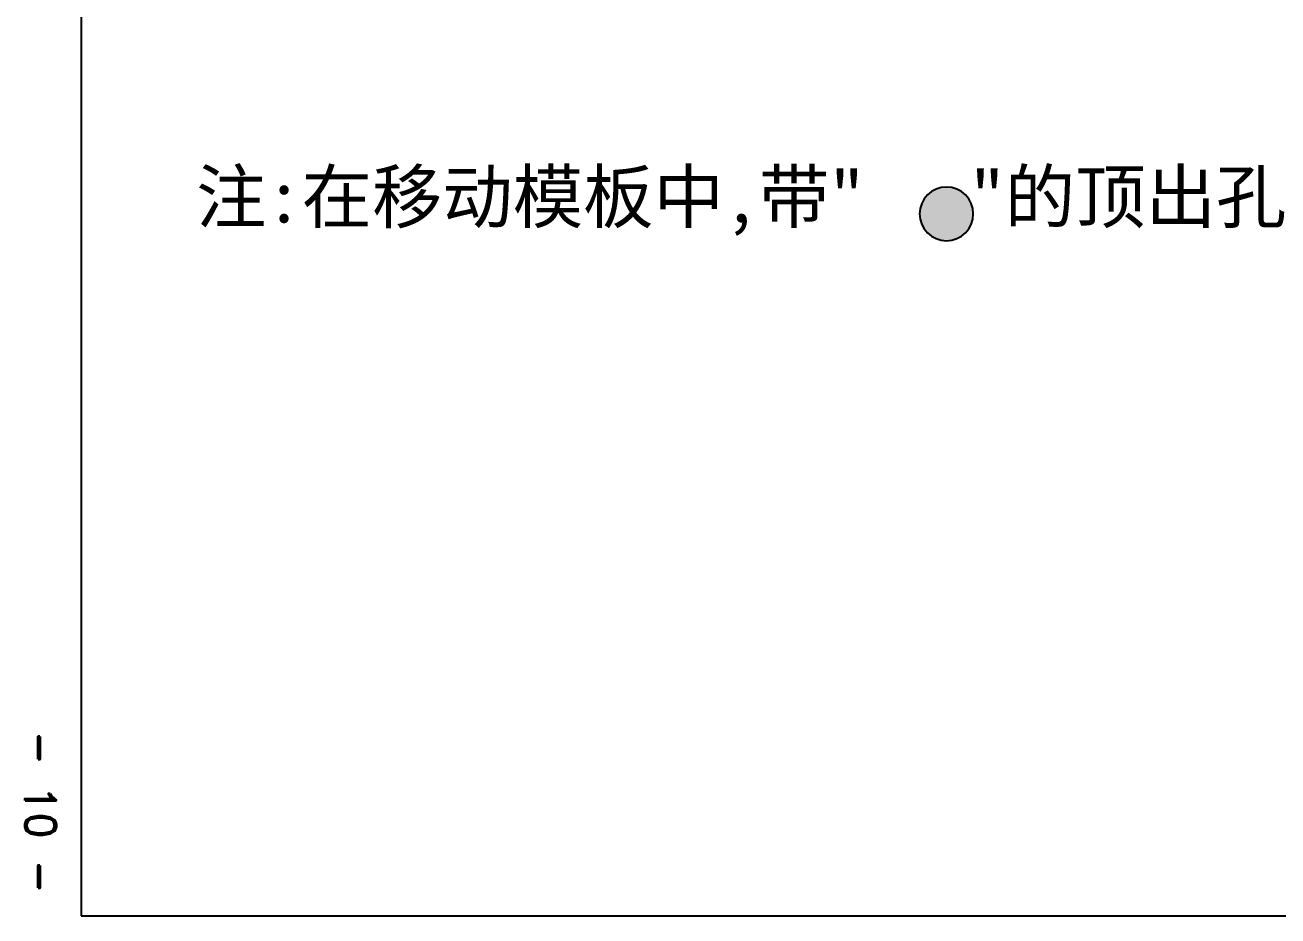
# Model space of a CAD drawing. Header units: millimetres. Extents: x 2673 to 5721, y -10743 to 3474.
# Drawn here: x 3291 to 3837, y 1888 to 2276 of the extents above; entities that cross this region are included whole.
import ezdxf

# ---------------------------------------------------------------- set-up
doc = ezdxf.new("R2010")
doc.units = ezdxf.units.MM
doc.header["$LTSCALE"] = 16.335
doc.layers.get('0').update_dxf_attribs({"linetype": 'CONTINUOUS'})
doc.styles.add('mds', font='romand.shx', dxfattribs={"bigfont": 'chineset.shx'})

msp = doc.modelspace()

# ---------------------------------------------------------------- hatches: boundary and pattern name
msp.add_hatch(color=256).paths.add_polyline_path([(3680.6, 2193.814, 1), (3704, 2193.814, 1)])

# ---------------------------------------------------------------- linework, layer by layer
for p, q in [((3314.915, 3141.776), (3314.915, 1887.896)), ((3314.915, 1887.896), (5036.797, 1887.896))]:
    msp.add_line(p, q)
at = {"extrusion": (0, 0, -1)}
msp.add_circle((-3692.3, 2193.814), 11.7, dxfattribs=at)

# ---------------------------------------------------------------- texts
at = {"insert": (3365.102, 2212.568), "char_height": 22.5, "width": 1290.31425, "attachment_point": 1, "style": 'mds'}
msp.add_mtext('{\\fNSimSun|b0|i0|c134|p49;注:在移动模板中,带"   "的顶出孔不能直接与押出板相连.}', dxfattribs=at)
at = {"insert": (3304.008, 1968.348), "char_height": 13.5, "width": 151.12535, "attachment_point": 1, "rotation": 270, "style": 'mds'}
msp.add_mtext('- 10 -', dxfattribs=at)

doc.saveas('drawing.dxf')
